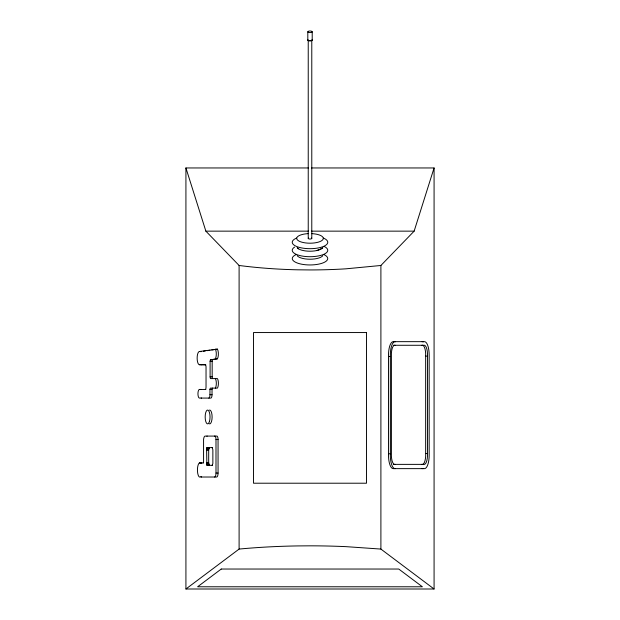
<?xml version="1.0" encoding="UTF-8"?>
<svg xmlns="http://www.w3.org/2000/svg" width="620" height="620" viewBox="0 0 620 620"><rect width="100%" height="100%" fill="white"/><g stroke="black" fill="none" stroke-linecap="round" stroke-linejoin="round"><path stroke-width="0.93" d="M212.629 465.325L207.289 465.325L206.879 464.853L206.615 449.771L207.289 447.601L212.629 447.601M209.366 465.325L208.684 463.148L208.692 449.454L209.366 447.601M388.546 453.762L388.507 455.413A13.4 4.704 -90 0 0 393.15 468.635L424.529 468.635A13.4 4.704 -90 0 0 429.172 455.413L429.172 354.88A13.4 4.704 90 0 0 424.529 341.659L393.15 341.659A13.4 4.704 -90 0 0 388.507 354.88L388.546 453.762L390.36 453.762L390.329 354.88A13.4 4.704 -90 0 1 394.971 341.659L395.545 341.767M390.36 453.762L390.329 455.413A13.4 4.704 -90 0 0 394.971 468.635L395.545 468.526M308.551 167.958L185.923 167.958L205.863 231.144L239.103 265.476A209.599 75.718 0 0 0 297.949 269.816L310 269.94A209.599 75.718 0 0 0 345.983 268.817L380.897 265.476L414.137 231.144L434.078 167.958L311.449 167.958M185.923 167.958L185.923 589L239.103 549.072A215.969 58.536 0 0 1 297.964 545.918L310 545.832A215.969 58.536 0 0 1 345.952 546.646L380.897 549.072L434.078 589L434.078 167.958M212.187 465.325L212.862 463.473L212.862 449.771L212.187 447.594M316.657 250.565L321.517 248.814A13.322 4.813 0 0 0 322.873 247.651L319.409 249.798L316.665 250.573A13.322 4.813 0 0 1 298.468 248.814L297.158 247.659L298.483 248.814M208.801 398.079A3.364 1.178 -90 0 0 209.955 394.715L209.955 389.453A1.635 0.574 -90 0 1 210.521 388.112L217.419 388.112A5.479 1.922 -90 0 0 218.395 383.346A5.479 1.922 -90 0 0 217.419 378.588L210.521 378.588A1.883 0.659 90 0 1 210.103 376.828L210.103 361.321A1.55 0.542 -90 0 1 210.692 359.778L217.419 358.81A5.627 1.976 -90 0 0 217.419 349.122L199.415 351.501A6.611 2.317 90 0 0 197.144 358.174A6.611 2.317 90 0 0 199.462 364.723L205.383 364.762A2.519 0.883 -90 0 1 206.034 367.195L206.034 386.857A3.077 1.077 -90 0 1 205.507 389.5M210.692 359.778L217.419 358.81M422.135 341.767L422.716 341.659A13.4 4.704 -90 0 1 423.437 341.845M203.368 351.222L205.243 350.943M207.111 350.656L209.924 350.238M211.8 349.959L217.419 349.122M205.863 231.144L308.551 231.144M311.449 231.144L414.137 231.144M393.375 345.278L423.685 345.278A9.548 3.356 90 0 1 427.475 356.082L427.475 453.569A9.548 3.356 -90 0 1 423.685 464.372L393.375 464.372M199.415 351.501L201.492 351.501A6.611 2.317 -90 0 0 200.896 351.757M421.864 345.278A9.548 3.356 90 0 1 425.661 356.082L427.475 356.082M388.546 356.531L390.36 356.531M210.103 361.321L212.172 361.321A1.55 0.542 -90 0 1 212.761 359.778M199.462 364.723L205.763 364.746M210.103 376.828L212.172 376.828A1.883 0.659 -90 0 0 212.598 378.588M212.598 388.112A1.635 0.574 -90 0 0 212.032 389.453L212.032 394.715A3.364 1.178 -90 0 1 210.87 398.079L199.462 398.079A4.317 1.511 -90 0 1 197.951 393.77A4.317 1.511 -90 0 1 199.462 389.453L201.539 389.453A4.317 1.511 -90 0 0 201.144 389.6M209.955 389.453L212.032 389.453M209.955 394.715L212.032 394.715M214.551 436.085A3.518 1.232 -90 0 1 215.993 439.549L218.062 439.549L218.062 473.06A3.952 1.387 -90 0 1 216.674 477.02L199.376 477.02A7.246 2.542 -90 0 1 197.439 469.975A7.246 2.542 -90 0 1 199.376 462.931L201.453 462.931A7.246 2.542 -90 0 0 200.927 463.481M207.181 447.648L209.25 447.648M207.072 447.741L209.149 447.741M206.972 447.888L209.049 447.888M206.879 448.074L208.956 448.074M206.793 448.291L208.87 448.291M206.731 448.547L208.801 448.547M206.677 448.834L208.746 448.834M206.638 449.136L208.715 449.136M206.615 449.454L208.692 449.454M206.615 449.771L208.684 449.771M206.623 450.089L208.7 450.089M421.864 464.372A9.548 3.356 -90 0 0 425.661 453.569L427.475 453.569M206.623 462.83L208.7 462.83M206.615 463.148L208.684 463.148M206.615 463.473L208.692 463.473M206.638 463.783L208.715 463.783M206.677 464.086L208.746 464.086M206.731 464.372L208.801 464.372M206.793 464.628L208.87 464.628M206.879 464.853L208.956 464.853M206.972 465.039L209.049 465.039M207.072 465.178L209.25 465.271M214.597 477.02A3.952 1.387 -90 0 0 215.993 473.06L218.062 473.06M185.923 589L434.078 589M199.462 389.453L205.856 389.484M199.376 462.931L203.306 462.954M422.135 468.526L422.716 468.635A13.4 4.704 -90 0 0 423.437 468.449M425.661 356.082L425.661 453.569M380.897 265.476L380.897 549.072M312.209 31.798A2.201 0.798 0 0 1 308.907 32.48A2.201 0.798 0 0 1 308.907 31.109A2.201 0.798 0 0 1 312.209 31.798L312.209 40.06M311.783 238.398L311.783 40.06A1.775 0.643 0 0 1 311.542 40.378M308.233 238.398L308.233 40.06A1.775 0.643 0 0 0 308.473 40.378M307.807 31.798L307.807 40.06M239.103 265.476L239.103 549.072M215.993 439.549L215.993 473.06M212.172 361.321L212.172 376.828M324.058 254.657A17.724 6.402 0 0 1 321.974 263.275A17.724 6.402 0 0 1 298.026 263.275A17.724 6.402 0 0 1 295.942 254.657M395.188 345.278A9.548 3.356 90 0 0 391.398 356.082L391.398 453.569A9.548 3.356 -90 0 0 395.188 464.372M312.131 39.851A2.201 0.798 0 0 1 310.008 40.858A2.201 0.798 0 0 1 307.884 39.851M310.891 40.61A1.775 0.643 0 0 1 309.124 40.61M322.842 255.665A13.291 4.805 0 0 1 310 259.23A13.291 4.805 0 0 1 297.158 255.665M311.744 233.631A13.291 4.805 0 0 1 321.222 240.978A13.291 4.805 0 0 1 298.794 240.978A13.291 4.805 0 0 1 308.272 233.631M323.361 238.041A17.763 6.417 0 0 1 322.292 246.907A17.763 6.417 0 0 1 297.724 246.907A17.763 6.417 0 0 1 296.654 238.041M201.539 364.723A6.611 2.317 -90 0 1 200.942 364.49M201.539 398.079A4.317 1.511 -90 0 1 201.144 397.932M209.452 410.076A6.921 2.433 -90 0 1 212.11 417.237A6.921 2.433 -90 0 1 209.266 423.793M203.073 462.985A1.496 0.527 -90 0 0 203.569 461.489L203.569 439.611A4.604 1.612 -90 0 1 205.142 436.085L216.628 436.085A3.518 1.232 -90 0 1 218.062 439.549M206.855 436.193A4.604 1.612 -90 0 1 207.212 436.085M201.453 477.02A7.246 2.542 -90 0 1 200.927 476.47M215.342 349.122A5.627 1.976 -90 0 1 215.342 358.81M215.342 378.588A5.479 1.922 90 0 1 216.318 383.346A5.479 1.922 90 0 1 215.342 388.112M324.089 246.388A17.763 6.417 0 0 1 322.563 254.828A17.763 6.417 0 0 1 299.189 255.386A17.763 6.417 0 0 1 294.616 247.085M311.542 238.072A1.775 0.643 0 0 1 310.008 239.033A1.775 0.643 0 0 1 308.473 238.072M366.505 332.553L366.498 483.213L253.503 483.213L253.503 332.553L366.505 332.553M221.247 569.036L197.625 586.776L422.375 586.776L398.753 569.036L221.247 569.036M209.475 421.391A6.921 2.433 -90 0 0 208.01 410.146A6.921 2.433 -90 0 0 205.321 419.376A6.921 2.433 -90 0 0 209.475 421.391"/></g></svg>
